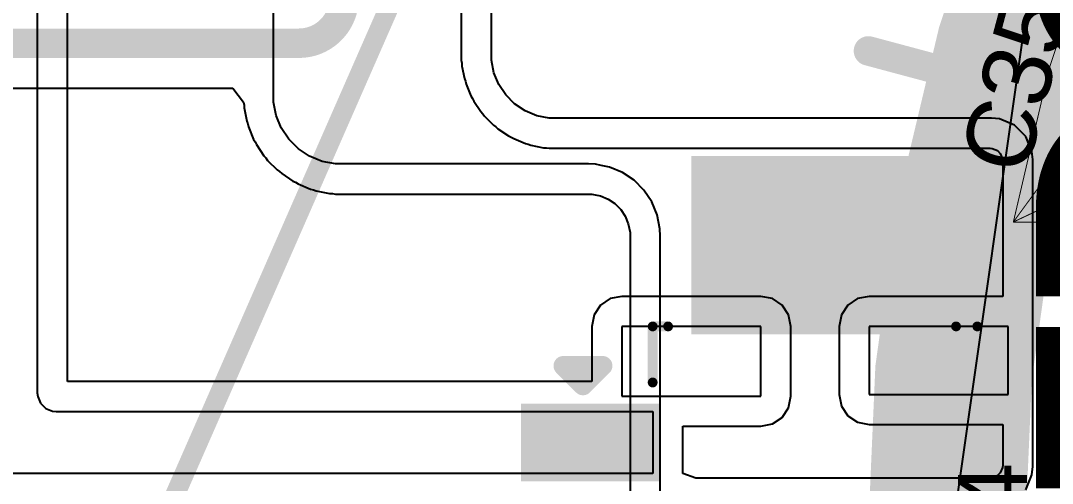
# Model space of a CAD drawing. Header units: inches. Extents: x -0.7 to 8.56, y -0.56 to 6.25.
# Drawn here: x 0.053 to 0.578, y 0.794 to 1.03 of the extents above; entities that cross this region are included whole.
import ezdxf

# ---------------------------------------------------------------- set-up
doc = ezdxf.new("R2010")
doc.units = ezdxf.units.IN
doc.header["$MEASUREMENT"] = 0
for name, color, linetype in [('Bottom Layer', 5, 'Continuous'), ('Bottom Overlay', 54, 'Continuous'), ('Bottom Paste', 16, 'Continuous'), ('Bottom Solder', 6, 'Continuous'), ('Dimension', 6, 'Continuous'), ('Fabrication', 76, 'Continuous'), ('Top Layer', 1, 'Continuous'), ('Top Overlay', 2, 'Continuous')]:
    doc.layers.add(name, color=color, linetype=linetype)
doc.styles.add('Arial', font='', dxfattribs={"height": 0.2})
doc.styles.add('Arial Black_Bold', font='', dxfattribs={"height": 0.2})
doc.styles.get('Arial').set_extended_font_data('Arial')
doc.styles.get('Arial Black_Bold').set_extended_font_data('Arial Black', bold=True)

# ---------------------------------------------------------------- blocks, each defined once
blk = doc.blocks.new('53261_0371_B_29')
at = {"layer": 'Bottom Layer'}
for points in [[(-0.19094, 0.11614), (-0.10827, 0.11614), (-0.10827, -0.00197), (-0.19094, -0.00197)], [(0.10827, 0.11614), (0.19095, 0.11614), (0.19095, -0.00197), (0.10827, -0.00197)], [(-0.06496, -0.02559), (-0.03346, -0.02559), (-0.03346, -0.08858), (-0.06496, -0.08858)], [(-0.01575, -0.02559), (0.01575, -0.02559), (0.01575, -0.08858), (-0.01575, -0.08858)], [(0.03346, -0.02559), (0.06496, -0.02559), (0.06496, -0.08858), (0.03346, -0.08858)]]:
    blk.add_hatch(color=5, dxfattribs=at).paths.add_polyline_path(points)
at = {"layer": 'Bottom Paste'}
for points in [[(-0.19094, 0.11614), (-0.10827, 0.11614), (-0.10827, -0.00197), (-0.19094, -0.00197)], [(0.10827, 0.11614), (0.19095, 0.11614), (0.19095, -0.00197), (0.10827, -0.00197)], [(-0.06496, -0.02559), (-0.03346, -0.02559), (-0.03346, -0.08858), (-0.06496, -0.08858)], [(-0.01575, -0.02559), (0.01575, -0.02559), (0.01575, -0.08858), (-0.01575, -0.08858)], [(0.03346, -0.02559), (0.06496, -0.02559), (0.06496, -0.08858), (0.03346, -0.08858)]]:
    blk.add_hatch(color=16, dxfattribs=at).paths.add_polyline_path(points)
at = {"layer": 'Bottom Solder'}
for points in [[(-0.19494, 0.12014), (-0.10427, 0.12014), (-0.10427, -0.00597), (-0.19494, -0.00597)], [(0.10427, 0.12014), (0.19495, 0.12014), (0.19495, -0.00597), (0.10427, -0.00597)], [(-0.06896, -0.02159), (-0.02946, -0.02159), (-0.02946, -0.09258), (-0.06896, -0.09258)], [(-0.01975, -0.02159), (0.01975, -0.02159), (0.01975, -0.09258), (-0.01975, -0.09258)], [(0.02946, -0.02159), (0.06896, -0.02159), (0.06896, -0.09258), (0.02946, -0.09258)]]:
    blk.add_hatch(color=6, dxfattribs=at).paths.add_polyline_path(points)
at = {"layer": 'Bottom Layer'}
for p, q in [((-0.07359, 0.15551), (-0.10827, 0.15551)), ((-0.10827, 0.15551), (-0.10827, 0.08465)), ((-0.07359, 0.08465), (-0.07359, 0.15551)), ((0.10827, 0.15551), (0.07612, 0.15551)), ((0.07612, 0.15551), (0.07612, 0.08465)), ((0.10827, 0.08465), (0.10827, 0.15551)), ((-0.10827, 0.08465), (-0.07359, 0.08465)), ((0.07612, 0.08465), (0.10827, 0.08465)), ((-0.07274, 0.02953), (-0.10827, 0.02953)), ((-0.10827, 0.02953), (-0.10827, -0.04134)), ((-0.07274, -0.04134), (-0.07274, 0.02953)), ((0.10827, 0.02953), (0.07612, 0.02953)), ((0.07612, 0.02953), (0.07612, -0.04134)), ((0.10827, -0.04134), (0.10827, 0.02953)), ((-0.10827, -0.04134), (-0.07274, -0.04134)), ((0.07612, -0.04134), (0.10827, -0.04134))]:
    blk.add_line(p, q, dxfattribs=at)
at = {"layer": 'Bottom Overlay'}
for points in [[(-0.10827, 0.13976, 0.005, 0.005, 0), (0.10827, 0.13976, 0.005, 0.005, 0)], [(-0.10827, 0.12894, 0.005, 0.005, 0), (-0.10827, 0.13976, 0.005, 0.005, 0)], [(0.10827, 0.12894, 0.005, 0.005, 0), (0.10827, 0.13976, 0.005, 0.005, 0)], [(-0.10827, -0.02559, 0.005, 0.005, 0), (-0.10827, -0.01772, 0.005, 0.005, 0)], [(0.10827, -0.02559, 0.005, 0.005, 0), (0.10827, -0.01772, 0.005, 0.005, 0)], [(-0.10827, -0.02559, 0.005, 0.005, 0), (-0.07972, -0.02559, 0.005, 0.005, 0)], [(0.10827, -0.02559, 0.005, 0.005, 0), (0.07972, -0.02559, 0.005, 0.005, 0)], [(-0.07821, -0.06109, 0.01, 0.01, 0), (-0.08821, -0.05109, 0.01, 0.01, 0)], [(-0.08821, -0.07109, 0.01, 0.01, 0), (-0.08821, -0.05109, 0.01, 0.01, 0)], [(-0.08821, -0.07109, 0.01, 0.01, 0), (-0.07821, -0.06109, 0.01, 0.01, 0)]]:
    blk.add_lwpolyline(points, format="xyseb", dxfattribs=at)
for points in [[(-0.10952, 0.13976, 0.0025, 0.0025, 1), (-0.10702, 0.13976, 0.0025, 0.0025, 1)], [(-0.10952, 0.13976, 0.0025, 0.0025, 1), (-0.10702, 0.13976, 0.0025, 0.0025, 1)], [(0.10702, 0.13976, 0.0025, 0.0025, 1), (0.10952, 0.13976, 0.0025, 0.0025, 1)], [(0.10702, 0.13976, 0.0025, 0.0025, 1), (0.10952, 0.13976, 0.0025, 0.0025, 1)], [(-0.10952, 0.12894, 0.0025, 0.0025, 1), (-0.10702, 0.12894, 0.0025, 0.0025, 1)], [(0.10702, 0.12894, 0.0025, 0.0025, 1), (0.10952, 0.12894, 0.0025, 0.0025, 1)], [(-0.10952, -0.01772, 0.0025, 0.0025, 1), (-0.10702, -0.01772, 0.0025, 0.0025, 1)], [(0.10702, -0.01772, 0.0025, 0.0025, 1), (0.10952, -0.01772, 0.0025, 0.0025, 1)], [(-0.10952, -0.02559, 0.0025, 0.0025, 1), (-0.10702, -0.02559, 0.0025, 0.0025, 1)], [(-0.10952, -0.02559, 0.0025, 0.0025, 1), (-0.10702, -0.02559, 0.0025, 0.0025, 1)], [(-0.08097, -0.02559, 0.0025, 0.0025, 1), (-0.07847, -0.02559, 0.0025, 0.0025, 1)], [(0.07847, -0.02559, 0.0025, 0.0025, 1), (0.08097, -0.02559, 0.0025, 0.0025, 1)], [(0.10702, -0.02559, 0.0025, 0.0025, 1), (0.10952, -0.02559, 0.0025, 0.0025, 1)], [(0.10702, -0.02559, 0.0025, 0.0025, 1), (0.10952, -0.02559, 0.0025, 0.0025, 1)], [(-0.09071, -0.05109, 0.005, 0.005, 1), (-0.08571, -0.05109, 0.005, 0.005, 1)], [(-0.09071, -0.05109, 0.005, 0.005, 1), (-0.08571, -0.05109, 0.005, 0.005, 1)], [(-0.08071, -0.06109, 0.005, 0.005, 1), (-0.07571, -0.06109, 0.005, 0.005, 1)], [(-0.08071, -0.06109, 0.005, 0.005, 1), (-0.07571, -0.06109, 0.005, 0.005, 1)], [(-0.09071, -0.07109, 0.005, 0.005, 1), (-0.08571, -0.07109, 0.005, 0.005, 1)], [(-0.09071, -0.07109, 0.005, 0.005, 1), (-0.08571, -0.07109, 0.005, 0.005, 1)]]:
    blk.add_lwpolyline(points, format="xyseb", close=True, dxfattribs=at)

msp = doc.modelspace()

# ---------------------------------------------------------------- linework, layer by layer
at = {"layer": 'Bottom Layer'}
for p, q in [((0.06102, 1.37271), (0.06102, 0.87402)), ((0.07631, 0.87402), (0.07631, 1.37053)), ((0.29228, 1.01272), (0.29228, 1.27843)), ((0.27699, 1.03986), (0.27699, 1.01272)), ((0.27699, 1.01272), (0.27699, 1.00949)), ((0.27699, 1.00949), (0.27728, 1.00802)), ((0.29228, 1.00949), (0.29228, 1.01272)), ((0.29228, 1.01272), (0.29228, 1.01272)), ((0.29354, 1.00317), (0.29228, 1.00949)), ((0.27728, 1.00802), (0.27728, 1.00651)), ((0.27728, 1.00651), (0.27854, 1.00019)), ((0.27854, 1.00019), (0.27912, 0.9988)), ((0.27912, 0.9988), (0.27941, 0.99732)), ((0.29601, 0.99722), (0.29354, 1.00317)), ((0.27941, 0.99732), (0.28188, 0.99137)), ((0.29959, 0.99186), (0.29601, 0.99722)), ((0.28188, 0.99137), (0.28271, 0.99011)), ((0.28271, 0.99011), (0.28329, 0.98872)), ((0.28329, 0.98872), (0.28687, 0.98336)), ((0.30414, 0.9873), (0.29959, 0.99186)), ((0.28687, 0.98336), (0.28794, 0.9823)), ((0.3095, 0.98372), (0.30414, 0.9873)), ((0.31546, 0.98126), (0.3095, 0.98372)), ((0.28794, 0.9823), (0.28877, 0.98105)), ((0.28877, 0.98105), (0.29333, 0.97649)), ((0.32178, 0.98), (0.31546, 0.98126)), ((0.325, 0.98), (0.32178, 0.98)), ((0.54707, 0.98), (0.325, 0.98)), ((0.55116, 0.9796), (0.54707, 0.98)), ((0.54707, 0.98), (0.54707, 0.98)), ((0.55871, 0.97647), (0.55116, 0.9796)), ((0.29333, 0.97649), (0.29458, 0.97565)), ((0.29458, 0.97565), (0.29565, 0.97459)), ((0.29565, 0.97459), (0.30101, 0.97101)), ((0.5645, 0.97069), (0.55871, 0.97647)), ((0.30101, 0.97101), (0.3024, 0.97043)), ((0.3024, 0.97043), (0.30365, 0.96959)), ((0.30365, 0.96959), (0.3096, 0.96713)), ((0.3096, 0.96713), (0.31108, 0.96683)), ((0.56763, 0.96313), (0.5645, 0.97069)), ((0.31108, 0.96683), (0.31247, 0.96626)), ((0.31247, 0.96626), (0.31879, 0.965)), ((0.31879, 0.965), (0.3203, 0.965)), ((0.3203, 0.965), (0.32178, 0.96471)), ((0.32178, 0.96471), (0.325, 0.96471)), ((0.325, 0.96471), (0.54632, 0.96471)), ((0.54632, 0.96471), (0.5474, 0.9646)), ((0.5474, 0.9646), (0.55005, 0.9635)), ((0.55005, 0.9635), (0.55153, 0.96202)), ((0.55153, 0.96202), (0.55263, 0.95937)), ((0.56803, 0.95904), (0.56763, 0.96313)), ((0.55263, 0.95937), (0.55273, 0.95829)), ((0.55273, 0.95829), (0.55274, 0.88931)), ((0.56803, 0.80265), (0.56803, 0.95904)), ((0.35285, 0.88815), (0.34789, 0.88483)), ((0.3587, 0.88931), (0.35285, 0.88815)), ((0.42957, 0.88931), (0.3587, 0.88931)), ((0.43542, 0.88815), (0.42957, 0.88931)), ((0.44038, 0.88483), (0.43542, 0.88815)), ((0.47883, 0.88815), (0.47387, 0.88483)), ((0.48469, 0.88931), (0.47883, 0.88815)), ((0.55274, 0.88931), (0.48469, 0.88931)), ((0.34789, 0.88483), (0.34457, 0.87987)), ((0.4437, 0.87987), (0.44038, 0.88483)), ((0.47387, 0.88483), (0.47056, 0.87987)), ((0.34457, 0.87987), (0.34341, 0.87402)), ((0.44486, 0.87402), (0.4437, 0.87987)), ((0.47056, 0.87987), (0.46939, 0.87402)), ((0.06102, 0.87402), (0.06102, 0.84027)), ((0.07631, 0.846), (0.07631, 0.87402)), ((0.34341, 0.87402), (0.34341, 0.846)), ((0.44486, 0.83849), (0.44486, 0.87402)), ((0.46939, 0.87402), (0.46939, 0.83934)), ((0.34341, 0.846), (0.07631, 0.846)), ((0.06102, 0.84027), (0.0612, 0.83841)), ((0.0612, 0.83841), (0.06263, 0.83496)), ((0.4437, 0.83263), (0.44486, 0.83849)), ((0.46939, 0.83934), (0.47056, 0.83349)), ((0.06263, 0.83496), (0.06527, 0.83232)), ((0.06527, 0.83232), (0.06872, 0.83089)), ((0.06872, 0.83089), (0.07058, 0.83071)), ((0.07058, 0.83071), (0.07058, 0.83071)), ((0.07058, 0.83071), (0.37445, 0.83071)), ((0.37445, 0.83071), (0.37445, 0.79921)), ((0.44038, 0.82767), (0.4437, 0.83263)), ((0.47056, 0.83349), (0.47387, 0.82853)), ((0.43542, 0.82436), (0.44038, 0.82767)), ((0.47387, 0.82853), (0.47883, 0.82521)), ((0.47883, 0.82521), (0.48469, 0.82405)), ((0.38974, 0.79921), (0.38974, 0.82319)), ((0.38974, 0.82319), (0.42957, 0.82319)), ((0.42957, 0.82319), (0.43542, 0.82436)), ((0.48469, 0.82405), (0.55274, 0.82405)), ((0.55274, 0.82405), (0.55274, 0.8034)), ((0.37445, 0.79921), (0.00127, 0.79921)), ((0.3964, 0.79679), (0.38974, 0.79921)), ((0.5515, 0.79956), (0.54997, 0.79803)), ((0.55262, 0.80228), (0.5515, 0.79956)), ((0.55274, 0.8034), (0.55262, 0.80228)), ((0.56762, 0.79852), (0.56803, 0.80265)), ((0.56803, 0.80265), (0.56803, 0.80265)), ((0.54613, 0.79679), (0.3964, 0.79679)), ((0.54725, 0.7969), (0.54613, 0.79679)), ((0.54997, 0.79803), (0.54725, 0.7969)), ((0.56446, 0.7909), (0.56762, 0.79852))]:
    msp.add_line(p, q, dxfattribs=at)
at = {"layer": 'Dimension'}
for points in [[(2.29567, 0.76642, 0.01, 0.01, 1), (0.52402, 0.76642, 0.01, 0.01, 1)], [(0.48061, 1.01425, 0.0075, 0.0075, 1), (0.48811, 1.01425, 0.0075, 0.0075, 1)]]:
    msp.add_lwpolyline(points, format="xyseb", close=True, dxfattribs=at)
msp.add_lwpolyline([(0.48436, 1.01425, 0.015, 0.015, 0), (2.40818, 0.49877, 0.015, 0.015, 0)], format="xyseb", dxfattribs=at)
at = {"layer": 'Fabrication'}
for points in [[(2.14611, 1.22592, 0.0005, 0.0005, -1.205705), (0.55817, 0.6122, 0.0005, 0.0005, 0)], [(2.14611, 1.22592, 0.0005, 0.0005, -1.205705), (0.55817, 0.6122, 0.0005, 0.0005, 0)], [(0.55817, 0.92716, 0.0005, 0.0005, -0.093151), (0.67346, 1.22562, 0.0005, 0.0005, 0)], [(0.55817, 0.92716, 0.0005, 0.0005, -0.093151), (0.67346, 1.22562, 0.0005, 0.0005, 0)], [(0.57383, 0.94849, 0.0005, 0.0005, 0), (0.58115, 0.95826, 0.0005, 0.0005, 0)], [(0.57383, 0.94849, 0.0005, 0.0005, 0), (0.58115, 0.95826, 0.0005, 0.0005, 0)], [(0.57064, 0.94419, 0.0005, 0.0005, 0), (0.57204, 0.94608, 0.0005, 0.0005, 0)], [(0.57064, 0.94419, 0.0005, 0.0005, 0), (0.57204, 0.94608, 0.0005, 0.0005, 0)], [(0.57204, 0.94608, 0.0005, 0.0005, 0), (0.57383, 0.94849, 0.0005, 0.0005, 0)], [(0.57204, 0.94608, 0.0005, 0.0005, 0), (0.57383, 0.94849, 0.0005, 0.0005, 0)], [(0.56732, 0.9397, 0.0005, 0.0005, 0), (0.56832, 0.94106, 0.0005, 0.0005, 0)], [(0.56732, 0.9397, 0.0005, 0.0005, 0), (0.56832, 0.94106, 0.0005, 0.0005, 0)], [(0.56832, 0.94106, 0.0005, 0.0005, 0), (0.56942, 0.94254, 0.0005, 0.0005, 0)], [(0.56832, 0.94106, 0.0005, 0.0005, 0), (0.56942, 0.94254, 0.0005, 0.0005, 0)], [(0.56942, 0.94254, 0.0005, 0.0005, 0), (0.57064, 0.94419, 0.0005, 0.0005, 0)], [(0.56942, 0.94254, 0.0005, 0.0005, 0), (0.57064, 0.94419, 0.0005, 0.0005, 0)], [(0.56393, 0.93508, 0.0005, 0.0005, 0), (0.56471, 0.93614, 0.0005, 0.0005, 0)], [(0.56393, 0.93508, 0.0005, 0.0005, 0), (0.56471, 0.93614, 0.0005, 0.0005, 0)], [(0.56471, 0.93614, 0.0005, 0.0005, 0), (0.56554, 0.93727, 0.0005, 0.0005, 0)], [(0.56471, 0.93614, 0.0005, 0.0005, 0), (0.56554, 0.93727, 0.0005, 0.0005, 0)], [(0.56554, 0.93727, 0.0005, 0.0005, 0), (0.56641, 0.93845, 0.0005, 0.0005, 0)], [(0.56554, 0.93727, 0.0005, 0.0005, 0), (0.56641, 0.93845, 0.0005, 0.0005, 0)], [(0.56641, 0.93845, 0.0005, 0.0005, 0), (0.56732, 0.9397, 0.0005, 0.0005, 0)], [(0.56641, 0.93845, 0.0005, 0.0005, 0), (0.56732, 0.9397, 0.0005, 0.0005, 0)], [(0.57409, 0.93466, 0.0005, 0.0005, 0), (0.57562, 0.93537, 0.0005, 0.0005, 0)], [(0.57409, 0.93466, 0.0005, 0.0005, 0), (0.57562, 0.93537, 0.0005, 0.0005, 0)], [(0.57562, 0.93537, 0.0005, 0.0005, 0), (0.57727, 0.93614, 0.0005, 0.0005, 0)], [(0.57562, 0.93537, 0.0005, 0.0005, 0), (0.57727, 0.93614, 0.0005, 0.0005, 0)], [(0.57727, 0.93614, 0.0005, 0.0005, 0), (0.57912, 0.937, 0.0005, 0.0005, 0)], [(0.57727, 0.93614, 0.0005, 0.0005, 0), (0.57912, 0.937, 0.0005, 0.0005, 0)], [(0.56001, 0.9297, 0.0005, 0.0005, 0), (0.56061, 0.93052, 0.0005, 0.0005, 0)], [(0.56001, 0.9297, 0.0005, 0.0005, 0), (0.56061, 0.93052, 0.0005, 0.0005, 0)], [(0.56061, 0.93052, 0.0005, 0.0005, 0), (0.56121, 0.93135, 0.0005, 0.0005, 0)], [(0.56061, 0.93052, 0.0005, 0.0005, 0), (0.56121, 0.93135, 0.0005, 0.0005, 0)], [(0.56121, 0.93135, 0.0005, 0.0005, 0), (0.56186, 0.93224, 0.0005, 0.0005, 0)], [(0.56121, 0.93135, 0.0005, 0.0005, 0), (0.56186, 0.93224, 0.0005, 0.0005, 0)], [(0.56186, 0.93224, 0.0005, 0.0005, 0), (0.5625, 0.93312, 0.0005, 0.0005, 0)], [(0.56186, 0.93224, 0.0005, 0.0005, 0), (0.5625, 0.93312, 0.0005, 0.0005, 0)], [(0.5625, 0.93312, 0.0005, 0.0005, 0), (0.56319, 0.93407, 0.0005, 0.0005, 0)], [(0.5625, 0.93312, 0.0005, 0.0005, 0), (0.56319, 0.93407, 0.0005, 0.0005, 0)], [(0.56319, 0.93407, 0.0005, 0.0005, 0), (0.56393, 0.93508, 0.0005, 0.0005, 0)], [(0.56319, 0.93407, 0.0005, 0.0005, 0), (0.56393, 0.93508, 0.0005, 0.0005, 0)], [(0.56364, 0.92975, 0.0005, 0.0005, 0), (0.56463, 0.93022, 0.0005, 0.0005, 0)], [(0.56364, 0.92975, 0.0005, 0.0005, 0), (0.56463, 0.93022, 0.0005, 0.0005, 0)], [(0.56463, 0.93022, 0.0005, 0.0005, 0), (0.56562, 0.93069, 0.0005, 0.0005, 0)], [(0.56463, 0.93022, 0.0005, 0.0005, 0), (0.56562, 0.93069, 0.0005, 0.0005, 0)], [(0.56562, 0.93069, 0.0005, 0.0005, 0), (0.56668, 0.93119, 0.0005, 0.0005, 0)], [(0.56562, 0.93069, 0.0005, 0.0005, 0), (0.56668, 0.93119, 0.0005, 0.0005, 0)], [(0.56668, 0.93119, 0.0005, 0.0005, 0), (0.5678, 0.93172, 0.0005, 0.0005, 0)], [(0.56668, 0.93119, 0.0005, 0.0005, 0), (0.5678, 0.93172, 0.0005, 0.0005, 0)], [(0.5678, 0.93172, 0.0005, 0.0005, 0), (0.56893, 0.93224, 0.0005, 0.0005, 0)], [(0.5678, 0.93172, 0.0005, 0.0005, 0), (0.56893, 0.93224, 0.0005, 0.0005, 0)], [(0.56893, 0.93224, 0.0005, 0.0005, 0), (0.57012, 0.9328, 0.0005, 0.0005, 0)], [(0.56893, 0.93224, 0.0005, 0.0005, 0), (0.57012, 0.9328, 0.0005, 0.0005, 0)], [(0.57012, 0.9328, 0.0005, 0.0005, 0), (0.57138, 0.93339, 0.0005, 0.0005, 0)], [(0.57012, 0.9328, 0.0005, 0.0005, 0), (0.57138, 0.93339, 0.0005, 0.0005, 0)], [(0.57138, 0.93339, 0.0005, 0.0005, 0), (0.5727, 0.93401, 0.0005, 0.0005, 0)], [(0.57138, 0.93339, 0.0005, 0.0005, 0), (0.5727, 0.93401, 0.0005, 0.0005, 0)], [(0.5727, 0.93401, 0.0005, 0.0005, 0), (0.57409, 0.93466, 0.0005, 0.0005, 0)], [(0.5727, 0.93401, 0.0005, 0.0005, 0), (0.57409, 0.93466, 0.0005, 0.0005, 0)], [(0.55817, 0.92716, 0.0005, 0.0005, 0), (0.55909, 0.9276, 0.0005, 0.0005, 0)], [(0.55817, 0.92716, 0.0005, 0.0005, 0), (0.55909, 0.9276, 0.0005, 0.0005, 0)], [(0.55817, 0.92716, 0.0005, 0.0005, 0), (0.5583, 0.92734, 0.0005, 0.0005, 0)], [(0.55817, 0.92716, 0.0005, 0.0005, 0), (0.5583, 0.92734, 0.0005, 0.0005, 0)], [(0.55817, 0.92716, 0.0005, 0.0005, 0), (0.88167, 0.92716, 0.0005, 0.0005, 0)], [(0.55817, 0.92716, 0.0005, 0.0005, 0), (0.88167, 0.92716, 0.0005, 0.0005, 0)], [(0.5583, 0.92734, 0.0005, 0.0005, 0), (0.55885, 0.92811, 0.0005, 0.0005, 0)], [(0.5583, 0.92734, 0.0005, 0.0005, 0), (0.55885, 0.92811, 0.0005, 0.0005, 0)], [(0.55885, 0.92811, 0.0005, 0.0005, 0), (0.55941, 0.92887, 0.0005, 0.0005, 0)], [(0.55885, 0.92811, 0.0005, 0.0005, 0), (0.55941, 0.92887, 0.0005, 0.0005, 0)], [(0.55909, 0.9276, 0.0005, 0.0005, 0), (0.55995, 0.92801, 0.0005, 0.0005, 0)], [(0.55909, 0.9276, 0.0005, 0.0005, 0), (0.55995, 0.92801, 0.0005, 0.0005, 0)], [(0.55941, 0.92887, 0.0005, 0.0005, 0), (0.56001, 0.9297, 0.0005, 0.0005, 0)], [(0.55941, 0.92887, 0.0005, 0.0005, 0), (0.56001, 0.9297, 0.0005, 0.0005, 0)], [(0.55995, 0.92801, 0.0005, 0.0005, 0), (0.5608, 0.92841, 0.0005, 0.0005, 0)], [(0.55995, 0.92801, 0.0005, 0.0005, 0), (0.5608, 0.92841, 0.0005, 0.0005, 0)], [(0.5608, 0.92841, 0.0005, 0.0005, 0), (0.56172, 0.92885, 0.0005, 0.0005, 0)], [(0.5608, 0.92841, 0.0005, 0.0005, 0), (0.56172, 0.92885, 0.0005, 0.0005, 0)], [(0.56172, 0.92885, 0.0005, 0.0005, 0), (0.56265, 0.92929, 0.0005, 0.0005, 0)], [(0.56172, 0.92885, 0.0005, 0.0005, 0), (0.56265, 0.92929, 0.0005, 0.0005, 0)], [(0.56265, 0.92929, 0.0005, 0.0005, 0), (0.56364, 0.92975, 0.0005, 0.0005, 0)], [(0.56265, 0.92929, 0.0005, 0.0005, 0), (0.56364, 0.92975, 0.0005, 0.0005, 0)]]:
    msp.add_lwpolyline(points, format="xyseb", dxfattribs=at)
for points in [[(0.57191, 0.94608, 0.00025, 0.00025, 1), (0.57216, 0.94608, 0.00025, 0.00025, 1)], [(0.57191, 0.94608, 0.00025, 0.00025, 1), (0.57216, 0.94608, 0.00025, 0.00025, 1)], [(0.57191, 0.94608, 0.00025, 0.00025, 1), (0.57216, 0.94608, 0.00025, 0.00025, 1)], [(0.57191, 0.94608, 0.00025, 0.00025, 1), (0.57216, 0.94608, 0.00025, 0.00025, 1)], [(0.57371, 0.94849, 0.00025, 0.00025, 1), (0.57396, 0.94849, 0.00025, 0.00025, 1)], [(0.57371, 0.94849, 0.00025, 0.00025, 1), (0.57396, 0.94849, 0.00025, 0.00025, 1)], [(0.57371, 0.94849, 0.00025, 0.00025, 1), (0.57396, 0.94849, 0.00025, 0.00025, 1)], [(0.57371, 0.94849, 0.00025, 0.00025, 1), (0.57396, 0.94849, 0.00025, 0.00025, 1)], [(0.5682, 0.94106, 0.00025, 0.00025, 1), (0.56845, 0.94106, 0.00025, 0.00025, 1)], [(0.5682, 0.94106, 0.00025, 0.00025, 1), (0.56845, 0.94106, 0.00025, 0.00025, 1)], [(0.5682, 0.94106, 0.00025, 0.00025, 1), (0.56845, 0.94106, 0.00025, 0.00025, 1)], [(0.5682, 0.94106, 0.00025, 0.00025, 1), (0.56845, 0.94106, 0.00025, 0.00025, 1)], [(0.56929, 0.94254, 0.00025, 0.00025, 1), (0.56954, 0.94254, 0.00025, 0.00025, 1)], [(0.56929, 0.94254, 0.00025, 0.00025, 1), (0.56954, 0.94254, 0.00025, 0.00025, 1)], [(0.56929, 0.94254, 0.00025, 0.00025, 1), (0.56954, 0.94254, 0.00025, 0.00025, 1)], [(0.56929, 0.94254, 0.00025, 0.00025, 1), (0.56954, 0.94254, 0.00025, 0.00025, 1)], [(0.57051, 0.94419, 0.00025, 0.00025, 1), (0.57076, 0.94419, 0.00025, 0.00025, 1)], [(0.57051, 0.94419, 0.00025, 0.00025, 1), (0.57076, 0.94419, 0.00025, 0.00025, 1)], [(0.57051, 0.94419, 0.00025, 0.00025, 1), (0.57076, 0.94419, 0.00025, 0.00025, 1)], [(0.57051, 0.94419, 0.00025, 0.00025, 1), (0.57076, 0.94419, 0.00025, 0.00025, 1)], [(0.56459, 0.93614, 0.00025, 0.00025, 1), (0.56484, 0.93614, 0.00025, 0.00025, 1)], [(0.56459, 0.93614, 0.00025, 0.00025, 1), (0.56484, 0.93614, 0.00025, 0.00025, 1)], [(0.56459, 0.93614, 0.00025, 0.00025, 1), (0.56484, 0.93614, 0.00025, 0.00025, 1)], [(0.56459, 0.93614, 0.00025, 0.00025, 1), (0.56484, 0.93614, 0.00025, 0.00025, 1)], [(0.56541, 0.93727, 0.00025, 0.00025, 1), (0.56566, 0.93727, 0.00025, 0.00025, 1)], [(0.56541, 0.93727, 0.00025, 0.00025, 1), (0.56566, 0.93727, 0.00025, 0.00025, 1)], [(0.56541, 0.93727, 0.00025, 0.00025, 1), (0.56566, 0.93727, 0.00025, 0.00025, 1)], [(0.56541, 0.93727, 0.00025, 0.00025, 1), (0.56566, 0.93727, 0.00025, 0.00025, 1)], [(0.56628, 0.93845, 0.00025, 0.00025, 1), (0.56653, 0.93845, 0.00025, 0.00025, 1)], [(0.56628, 0.93845, 0.00025, 0.00025, 1), (0.56653, 0.93845, 0.00025, 0.00025, 1)], [(0.56628, 0.93845, 0.00025, 0.00025, 1), (0.56653, 0.93845, 0.00025, 0.00025, 1)], [(0.56628, 0.93845, 0.00025, 0.00025, 1), (0.56653, 0.93845, 0.00025, 0.00025, 1)], [(0.5672, 0.9397, 0.00025, 0.00025, 1), (0.56745, 0.9397, 0.00025, 0.00025, 1)], [(0.5672, 0.9397, 0.00025, 0.00025, 1), (0.56745, 0.9397, 0.00025, 0.00025, 1)], [(0.5672, 0.9397, 0.00025, 0.00025, 1), (0.56745, 0.9397, 0.00025, 0.00025, 1)], [(0.5672, 0.9397, 0.00025, 0.00025, 1), (0.56745, 0.9397, 0.00025, 0.00025, 1)], [(0.57549, 0.93537, 0.00025, 0.00025, 1), (0.57574, 0.93537, 0.00025, 0.00025, 1)], [(0.57549, 0.93537, 0.00025, 0.00025, 1), (0.57574, 0.93537, 0.00025, 0.00025, 1)], [(0.57549, 0.93537, 0.00025, 0.00025, 1), (0.57574, 0.93537, 0.00025, 0.00025, 1)], [(0.57549, 0.93537, 0.00025, 0.00025, 1), (0.57574, 0.93537, 0.00025, 0.00025, 1)], [(0.57715, 0.93614, 0.00025, 0.00025, 1), (0.5774, 0.93614, 0.00025, 0.00025, 1)], [(0.57715, 0.93614, 0.00025, 0.00025, 1), (0.5774, 0.93614, 0.00025, 0.00025, 1)], [(0.57715, 0.93614, 0.00025, 0.00025, 1), (0.5774, 0.93614, 0.00025, 0.00025, 1)], [(0.57715, 0.93614, 0.00025, 0.00025, 1), (0.5774, 0.93614, 0.00025, 0.00025, 1)], [(0.56048, 0.93052, 0.00025, 0.00025, 1), (0.56073, 0.93052, 0.00025, 0.00025, 1)], [(0.56048, 0.93052, 0.00025, 0.00025, 1), (0.56073, 0.93052, 0.00025, 0.00025, 1)], [(0.56048, 0.93052, 0.00025, 0.00025, 1), (0.56073, 0.93052, 0.00025, 0.00025, 1)], [(0.56048, 0.93052, 0.00025, 0.00025, 1), (0.56073, 0.93052, 0.00025, 0.00025, 1)], [(0.56109, 0.93135, 0.00025, 0.00025, 1), (0.56134, 0.93135, 0.00025, 0.00025, 1)], [(0.56109, 0.93135, 0.00025, 0.00025, 1), (0.56134, 0.93135, 0.00025, 0.00025, 1)], [(0.56109, 0.93135, 0.00025, 0.00025, 1), (0.56134, 0.93135, 0.00025, 0.00025, 1)], [(0.56109, 0.93135, 0.00025, 0.00025, 1), (0.56134, 0.93135, 0.00025, 0.00025, 1)], [(0.56173, 0.93224, 0.00025, 0.00025, 1), (0.56198, 0.93224, 0.00025, 0.00025, 1)], [(0.56173, 0.93224, 0.00025, 0.00025, 1), (0.56198, 0.93224, 0.00025, 0.00025, 1)], [(0.56173, 0.93224, 0.00025, 0.00025, 1), (0.56198, 0.93224, 0.00025, 0.00025, 1)], [(0.56173, 0.93224, 0.00025, 0.00025, 1), (0.56198, 0.93224, 0.00025, 0.00025, 1)], [(0.56238, 0.93312, 0.00025, 0.00025, 1), (0.56263, 0.93312, 0.00025, 0.00025, 1)], [(0.56238, 0.93312, 0.00025, 0.00025, 1), (0.56263, 0.93312, 0.00025, 0.00025, 1)], [(0.56238, 0.93312, 0.00025, 0.00025, 1), (0.56263, 0.93312, 0.00025, 0.00025, 1)], [(0.56238, 0.93312, 0.00025, 0.00025, 1), (0.56263, 0.93312, 0.00025, 0.00025, 1)], [(0.56307, 0.93407, 0.00025, 0.00025, 1), (0.56332, 0.93407, 0.00025, 0.00025, 1)], [(0.56307, 0.93407, 0.00025, 0.00025, 1), (0.56332, 0.93407, 0.00025, 0.00025, 1)], [(0.56307, 0.93407, 0.00025, 0.00025, 1), (0.56332, 0.93407, 0.00025, 0.00025, 1)], [(0.56307, 0.93407, 0.00025, 0.00025, 1), (0.56332, 0.93407, 0.00025, 0.00025, 1)], [(0.56381, 0.93508, 0.00025, 0.00025, 1), (0.56406, 0.93508, 0.00025, 0.00025, 1)], [(0.56381, 0.93508, 0.00025, 0.00025, 1), (0.56406, 0.93508, 0.00025, 0.00025, 1)], [(0.56381, 0.93508, 0.00025, 0.00025, 1), (0.56406, 0.93508, 0.00025, 0.00025, 1)], [(0.56381, 0.93508, 0.00025, 0.00025, 1), (0.56406, 0.93508, 0.00025, 0.00025, 1)], [(0.5645, 0.93022, 0.00025, 0.00025, 1), (0.56475, 0.93022, 0.00025, 0.00025, 1)], [(0.5645, 0.93022, 0.00025, 0.00025, 1), (0.56475, 0.93022, 0.00025, 0.00025, 1)], [(0.5645, 0.93022, 0.00025, 0.00025, 1), (0.56475, 0.93022, 0.00025, 0.00025, 1)], [(0.5645, 0.93022, 0.00025, 0.00025, 1), (0.56475, 0.93022, 0.00025, 0.00025, 1)], [(0.56549, 0.93069, 0.00025, 0.00025, 1), (0.56574, 0.93069, 0.00025, 0.00025, 1)], [(0.56549, 0.93069, 0.00025, 0.00025, 1), (0.56574, 0.93069, 0.00025, 0.00025, 1)], [(0.56549, 0.93069, 0.00025, 0.00025, 1), (0.56574, 0.93069, 0.00025, 0.00025, 1)], [(0.56549, 0.93069, 0.00025, 0.00025, 1), (0.56574, 0.93069, 0.00025, 0.00025, 1)], [(0.56655, 0.93119, 0.00025, 0.00025, 1), (0.5668, 0.93119, 0.00025, 0.00025, 1)], [(0.56655, 0.93119, 0.00025, 0.00025, 1), (0.5668, 0.93119, 0.00025, 0.00025, 1)], [(0.56655, 0.93119, 0.00025, 0.00025, 1), (0.5668, 0.93119, 0.00025, 0.00025, 1)], [(0.56655, 0.93119, 0.00025, 0.00025, 1), (0.5668, 0.93119, 0.00025, 0.00025, 1)], [(0.56768, 0.93172, 0.00025, 0.00025, 1), (0.56793, 0.93172, 0.00025, 0.00025, 1)], [(0.56768, 0.93172, 0.00025, 0.00025, 1), (0.56793, 0.93172, 0.00025, 0.00025, 1)], [(0.56768, 0.93172, 0.00025, 0.00025, 1), (0.56793, 0.93172, 0.00025, 0.00025, 1)], [(0.56768, 0.93172, 0.00025, 0.00025, 1), (0.56793, 0.93172, 0.00025, 0.00025, 1)], [(0.5688, 0.93224, 0.00025, 0.00025, 1), (0.56905, 0.93224, 0.00025, 0.00025, 1)], [(0.5688, 0.93224, 0.00025, 0.00025, 1), (0.56905, 0.93224, 0.00025, 0.00025, 1)], [(0.5688, 0.93224, 0.00025, 0.00025, 1), (0.56905, 0.93224, 0.00025, 0.00025, 1)], [(0.5688, 0.93224, 0.00025, 0.00025, 1), (0.56905, 0.93224, 0.00025, 0.00025, 1)], [(0.56999, 0.9328, 0.00025, 0.00025, 1), (0.57024, 0.9328, 0.00025, 0.00025, 1)], [(0.56999, 0.9328, 0.00025, 0.00025, 1), (0.57024, 0.9328, 0.00025, 0.00025, 1)], [(0.56999, 0.9328, 0.00025, 0.00025, 1), (0.57024, 0.9328, 0.00025, 0.00025, 1)], [(0.56999, 0.9328, 0.00025, 0.00025, 1), (0.57024, 0.9328, 0.00025, 0.00025, 1)], [(0.57125, 0.93339, 0.00025, 0.00025, 1), (0.5715, 0.93339, 0.00025, 0.00025, 1)], [(0.57125, 0.93339, 0.00025, 0.00025, 1), (0.5715, 0.93339, 0.00025, 0.00025, 1)], [(0.57125, 0.93339, 0.00025, 0.00025, 1), (0.5715, 0.93339, 0.00025, 0.00025, 1)], [(0.57125, 0.93339, 0.00025, 0.00025, 1), (0.5715, 0.93339, 0.00025, 0.00025, 1)], [(0.57258, 0.93401, 0.00025, 0.00025, 1), (0.57283, 0.93401, 0.00025, 0.00025, 1)], [(0.57258, 0.93401, 0.00025, 0.00025, 1), (0.57283, 0.93401, 0.00025, 0.00025, 1)], [(0.57258, 0.93401, 0.00025, 0.00025, 1), (0.57283, 0.93401, 0.00025, 0.00025, 1)], [(0.57258, 0.93401, 0.00025, 0.00025, 1), (0.57283, 0.93401, 0.00025, 0.00025, 1)], [(0.57397, 0.93466, 0.00025, 0.00025, 1), (0.57422, 0.93466, 0.00025, 0.00025, 1)], [(0.57397, 0.93466, 0.00025, 0.00025, 1), (0.57422, 0.93466, 0.00025, 0.00025, 1)], [(0.57397, 0.93466, 0.00025, 0.00025, 1), (0.57422, 0.93466, 0.00025, 0.00025, 1)], [(0.57397, 0.93466, 0.00025, 0.00025, 1), (0.57422, 0.93466, 0.00025, 0.00025, 1)], [(0.55805, 0.92716, 0.00025, 0.00025, 1), (0.5583, 0.92716, 0.00025, 0.00025, 1)], [(0.55805, 0.92716, 0.00025, 0.00025, 1), (0.5583, 0.92716, 0.00025, 0.00025, 1)], [(0.55805, 0.92716, 0.00025, 0.00025, 1), (0.5583, 0.92716, 0.00025, 0.00025, 1)], [(0.55805, 0.92716, 0.00025, 0.00025, 1), (0.5583, 0.92716, 0.00025, 0.00025, 1)], [(0.55805, 0.92716, 0.00025, 0.00025, 1), (0.5583, 0.92716, 0.00025, 0.00025, 1)], [(0.55805, 0.92716, 0.00025, 0.00025, 1), (0.5583, 0.92716, 0.00025, 0.00025, 1)], [(0.55805, 0.92716, 0.00025, 0.00025, 1), (0.5583, 0.92716, 0.00025, 0.00025, 1)], [(0.55805, 0.92716, 0.00025, 0.00025, 1), (0.5583, 0.92716, 0.00025, 0.00025, 1)], [(0.55818, 0.92734, 0.00025, 0.00025, 1), (0.55843, 0.92734, 0.00025, 0.00025, 1)], [(0.55818, 0.92734, 0.00025, 0.00025, 1), (0.55843, 0.92734, 0.00025, 0.00025, 1)], [(0.55818, 0.92734, 0.00025, 0.00025, 1), (0.55843, 0.92734, 0.00025, 0.00025, 1)], [(0.55818, 0.92734, 0.00025, 0.00025, 1), (0.55843, 0.92734, 0.00025, 0.00025, 1)], [(0.55873, 0.92811, 0.00025, 0.00025, 1), (0.55898, 0.92811, 0.00025, 0.00025, 1)], [(0.55873, 0.92811, 0.00025, 0.00025, 1), (0.55898, 0.92811, 0.00025, 0.00025, 1)], [(0.55873, 0.92811, 0.00025, 0.00025, 1), (0.55898, 0.92811, 0.00025, 0.00025, 1)], [(0.55873, 0.92811, 0.00025, 0.00025, 1), (0.55898, 0.92811, 0.00025, 0.00025, 1)], [(0.55897, 0.9276, 0.00025, 0.00025, 1), (0.55922, 0.9276, 0.00025, 0.00025, 1)], [(0.55897, 0.9276, 0.00025, 0.00025, 1), (0.55922, 0.9276, 0.00025, 0.00025, 1)], [(0.55897, 0.9276, 0.00025, 0.00025, 1), (0.55922, 0.9276, 0.00025, 0.00025, 1)], [(0.55897, 0.9276, 0.00025, 0.00025, 1), (0.55922, 0.9276, 0.00025, 0.00025, 1)], [(0.55928, 0.92887, 0.00025, 0.00025, 1), (0.55953, 0.92887, 0.00025, 0.00025, 1)], [(0.55928, 0.92887, 0.00025, 0.00025, 1), (0.55953, 0.92887, 0.00025, 0.00025, 1)], [(0.55928, 0.92887, 0.00025, 0.00025, 1), (0.55953, 0.92887, 0.00025, 0.00025, 1)], [(0.55928, 0.92887, 0.00025, 0.00025, 1), (0.55953, 0.92887, 0.00025, 0.00025, 1)], [(0.55982, 0.92801, 0.00025, 0.00025, 1), (0.56007, 0.92801, 0.00025, 0.00025, 1)], [(0.55982, 0.92801, 0.00025, 0.00025, 1), (0.56007, 0.92801, 0.00025, 0.00025, 1)], [(0.55982, 0.92801, 0.00025, 0.00025, 1), (0.56007, 0.92801, 0.00025, 0.00025, 1)], [(0.55982, 0.92801, 0.00025, 0.00025, 1), (0.56007, 0.92801, 0.00025, 0.00025, 1)], [(0.55988, 0.9297, 0.00025, 0.00025, 1), (0.56013, 0.9297, 0.00025, 0.00025, 1)], [(0.55988, 0.9297, 0.00025, 0.00025, 1), (0.56013, 0.9297, 0.00025, 0.00025, 1)], [(0.55988, 0.9297, 0.00025, 0.00025, 1), (0.56013, 0.9297, 0.00025, 0.00025, 1)], [(0.55988, 0.9297, 0.00025, 0.00025, 1), (0.56013, 0.9297, 0.00025, 0.00025, 1)], [(0.56068, 0.92841, 0.00025, 0.00025, 1), (0.56093, 0.92841, 0.00025, 0.00025, 1)], [(0.56068, 0.92841, 0.00025, 0.00025, 1), (0.56093, 0.92841, 0.00025, 0.00025, 1)], [(0.56068, 0.92841, 0.00025, 0.00025, 1), (0.56093, 0.92841, 0.00025, 0.00025, 1)], [(0.56068, 0.92841, 0.00025, 0.00025, 1), (0.56093, 0.92841, 0.00025, 0.00025, 1)], [(0.5616, 0.92885, 0.00025, 0.00025, 1), (0.56185, 0.92885, 0.00025, 0.00025, 1)], [(0.5616, 0.92885, 0.00025, 0.00025, 1), (0.56185, 0.92885, 0.00025, 0.00025, 1)], [(0.5616, 0.92885, 0.00025, 0.00025, 1), (0.56185, 0.92885, 0.00025, 0.00025, 1)], [(0.5616, 0.92885, 0.00025, 0.00025, 1), (0.56185, 0.92885, 0.00025, 0.00025, 1)], [(0.56252, 0.92929, 0.00025, 0.00025, 1), (0.56277, 0.92929, 0.00025, 0.00025, 1)], [(0.56252, 0.92929, 0.00025, 0.00025, 1), (0.56277, 0.92929, 0.00025, 0.00025, 1)], [(0.56252, 0.92929, 0.00025, 0.00025, 1), (0.56277, 0.92929, 0.00025, 0.00025, 1)], [(0.56252, 0.92929, 0.00025, 0.00025, 1), (0.56277, 0.92929, 0.00025, 0.00025, 1)], [(0.56351, 0.92975, 0.00025, 0.00025, 1), (0.56376, 0.92975, 0.00025, 0.00025, 1)], [(0.56351, 0.92975, 0.00025, 0.00025, 1), (0.56376, 0.92975, 0.00025, 0.00025, 1)], [(0.56351, 0.92975, 0.00025, 0.00025, 1), (0.56376, 0.92975, 0.00025, 0.00025, 1)], [(0.56351, 0.92975, 0.00025, 0.00025, 1), (0.56376, 0.92975, 0.00025, 0.00025, 1)]]:
    msp.add_lwpolyline(points, format="xyseb", close=True, dxfattribs=at)
at = {"layer": 'Top Layer'}
for p, q in [((0.58313, 1.16287), (0.52417, 0.74978)), ((0.18132, 0.99163), (0.18132, 1.13841)), ((-0.03279, 0.99522), (0.16052, 0.99522)), ((0.16052, 0.99522), (0.16603, 0.98822)), ((0.16603, 0.98822), (0.16603, 0.98819)), ((0.16603, 0.98819), (0.16632, 0.98671)), ((0.18132, 0.98819), (0.18132, 0.99163)), ((0.18267, 0.98144), (0.18132, 0.98819)), ((0.16632, 0.98671), (0.16632, 0.9852)), ((0.16632, 0.9852), (0.16767, 0.97845)), ((0.16767, 0.97845), (0.16824, 0.97706)), ((0.1853, 0.97508), (0.18267, 0.98144)), ((0.16824, 0.97706), (0.16854, 0.97559)), ((0.16854, 0.97559), (0.17117, 0.96923)), ((0.18912, 0.96936), (0.1853, 0.97508)), ((0.17117, 0.96923), (0.17201, 0.96797)), ((0.17201, 0.96797), (0.17258, 0.96658)), ((0.19399, 0.96449), (0.18912, 0.96936)), ((0.17258, 0.96658), (0.17641, 0.96086)), ((0.19971, 0.96067), (0.19399, 0.96449)), ((0.17641, 0.96086), (0.17747, 0.9598)), ((0.17747, 0.9598), (0.17831, 0.95854)), ((0.17831, 0.95854), (0.18317, 0.95368)), ((0.20607, 0.95804), (0.19971, 0.96067)), ((0.21282, 0.95669), (0.20607, 0.95804)), ((0.21626, 0.95669), (0.21282, 0.95669)), ((0.34179, 0.95669), (0.21626, 0.95669)), ((0.34537, 0.95652), (0.34179, 0.95669)), ((0.34179, 0.95669), (0.34179, 0.95669)), ((0.34179, 0.95669), (0.34179, 0.95669)), ((0.34179, 0.95669), (0.34179, 0.95669)), ((0.34822, 0.95595), (0.34537, 0.95652)), ((0.18317, 0.95368), (0.18443, 0.95284)), ((0.18443, 0.95284), (0.18549, 0.95178)), ((0.18549, 0.95178), (0.19121, 0.94795)), ((0.35239, 0.95512), (0.34822, 0.95595)), ((0.35901, 0.95238), (0.35239, 0.95512)), ((0.36497, 0.9484), (0.35901, 0.95238)), ((0.19121, 0.94795), (0.1926, 0.94738)), ((0.1926, 0.94738), (0.19386, 0.94654)), ((0.19386, 0.94654), (0.20021, 0.94391)), ((0.37003, 0.94334), (0.36497, 0.9484)), ((0.20021, 0.94391), (0.20169, 0.94361)), ((0.20169, 0.94361), (0.20308, 0.94304)), ((0.20308, 0.94304), (0.20983, 0.94169)), ((0.20983, 0.94169), (0.21134, 0.94169)), ((0.21134, 0.94169), (0.21282, 0.9414)), ((0.21282, 0.9414), (0.21626, 0.9414)), ((0.21626, 0.9414), (0.34141, 0.9414)), ((0.34141, 0.9414), (0.34349, 0.9413)), ((0.34349, 0.9413), (0.34523, 0.94095)), ((0.34523, 0.94095), (0.34523, 0.94095)), ((0.34523, 0.94095), (0.34523, 0.94095)), ((0.34523, 0.94095), (0.34793, 0.94041)), ((0.37401, 0.93738), (0.37003, 0.94334)), ((0.34793, 0.94041), (0.35177, 0.93883)), ((0.35177, 0.93883), (0.35522, 0.93652)), ((0.35522, 0.93652), (0.35815, 0.93359)), ((0.37675, 0.93076), (0.37401, 0.93738)), ((0.35815, 0.93359), (0.36046, 0.93014)), ((0.37815, 0.92374), (0.37675, 0.93076)), ((0.36046, 0.93014), (0.36204, 0.9263)), ((0.36204, 0.9263), (0.36293, 0.92186)), ((0.36293, 0.92186), (0.36303, 0.91978)), ((0.36303, 0.91978), (0.36303, 0.68943)), ((0.37832, 0.92016), (0.37815, 0.92374)), ((0.37832, 0.68943), (0.37832, 0.92016))]:
    msp.add_line(p, q, dxfattribs=at)
for points in [[(0.56081, 0.51712, 0.08, 0.08, -0.267603), (0.76584, 1.37787, 0.08, 0.08, 0)], [(0.21727, 1.04116, 0.015, 0.015, -0.414214), (0.19427, 1.01816, 0.015, 0.015, 0)], [(-0.04668, 1.01816, 0.015, 0.015, 0), (0.19427, 1.01816, 0.015, 0.015, 0)], [(0.5529, 0.96989, 0.02, 0.02, 0), (0.61843, 0.95233, 0.02, 0.02, 0)]]:
    msp.add_lwpolyline(points, format="xyseb", dxfattribs=at)
for points in [[(0.19052, 1.01816, 0.0075, 0.0075, 1), (0.19802, 1.01816, 0.0075, 0.0075, 1)], [(0.19052, 1.01816, 0.0075, 0.0075, 1), (0.19802, 1.01816, 0.0075, 0.0075, 1)], [(0.5479, 0.96989, 0.01, 0.01, 1), (0.5579, 0.96989, 0.01, 0.01, 1)]]:
    msp.add_lwpolyline(points, format="xyseb", close=True, dxfattribs=at)
at = {"layer": 'Top Overlay'}
msp.add_lwpolyline([(-0.1797, 0.08039, 0.01, 0.01, 0), (0.48784, 1.60048, 0.01, 0.01, 0)], format="xyseb", dxfattribs=at)

# ---------------------------------------------------------------- block references
at = {"rotation": 270}
msp.add_blockref('53261_0371_B_29', (0.40004, 0.76575), dxfattribs=at)

# ---------------------------------------------------------------- texts
at = {"layer": 'Bottom Overlay', "style": 'Arial Black_Bold', "text_generation_flag": 2}
msp.add_text('BLDC', height=0.1, rotation=270, dxfattribs=at).set_placement((0.56963, 0.66543))
at = {"layer": 'Top Overlay', "style": 'Arial'}
for s, rotation, p in [('C35', 75, (0.56436, 0.94971)), ('C34', 90, (0.56503, 0.71488))]:
    msp.add_text(s, height=0.035, rotation=rotation, dxfattribs=at).set_placement(p)

doc.saveas('drawing.dxf')
